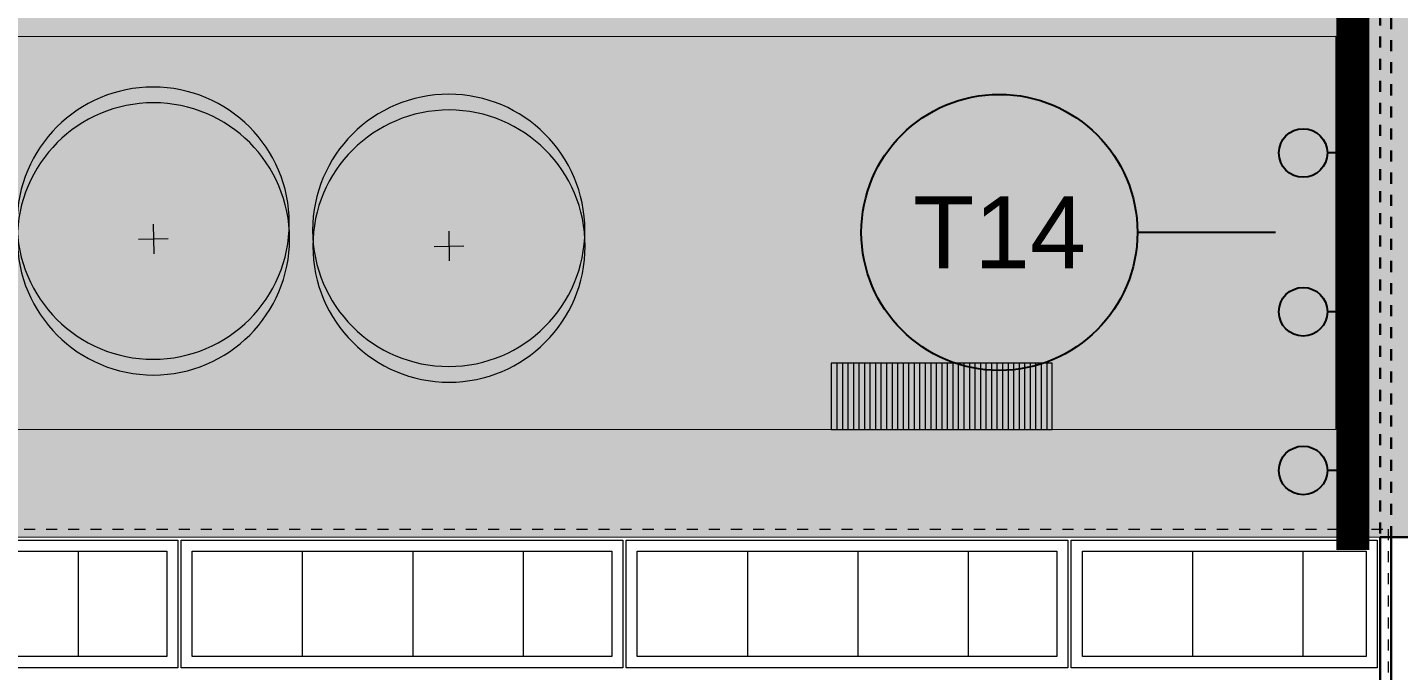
# Model space of a CAD drawing. Header units: metres. Extents: x 349703 to 349913, y 9282546 to 9282694.
# Drawn here: x 349732.66 to 349745.07, y 9282655.35 to 9282661.17 of the extents above; entities that cross this region are included whole.
import ezdxf
from ezdxf.enums import TextEntityAlignment as Align

# ---------------------------------------------------------------- set-up
doc = ezdxf.new("R2010")
doc.units = ezdxf.units.M
doc.header["$LTSCALE"] = 0.25
doc.linetypes.add('01 nivel$0$HIDDEN2', pattern=[0.1875, 0.125, -0.0625])
doc.linetypes.add('B. SUM 2$0$HIDDEN', pattern=[0.375, 0.25, -0.125])
for name, color, linetype, lineweight in [('AREA-VERDE', 3, 'CONTINUOUS', 9), ('ARQ-FONDO', 253, 'CONTINUOUS', 9), ('CUNETAS-RED', 5, 'CONTINUOUS', 18), ('LLORAD-SIMB', 1, 'CONTINUOUS', 25), ('LLORAD-TEXTO', 1, 'CONTINUOUS', 25), ('LLORAD-TRAMO', 1, 'CONTINUOUS', 70)]:
    doc.layers.add(name, color=color, linetype=linetype, lineweight=lineweight)
doc.styles.get("Standard").update_dxf_attribs({"font": 'arial.ttf'})

# ---------------------------------------------------------------- blocks, each defined once
blk = doc.blocks.new('VERDAD88')
at = {"layer": 'ARQ-FONDO'}
for points in [[(350755.748, 9282653.536), (350759.748, 9282653.536), (350759.748, 9282652.381), (350755.748, 9282652.381), (350755.748, 9282653.536)], [(350759.778, 9282653.536), (350763.778, 9282653.536), (350763.778, 9282652.381), (350759.778, 9282652.381), (350759.778, 9282653.536)], [(350763.808, 9282653.536), (350767.808, 9282653.536), (350767.808, 9282652.381), (350763.808, 9282652.381), (350763.808, 9282653.536)], [(350767.838, 9282653.536), (350770.608, 9282653.536), (350770.608, 9282652.381), (350767.838, 9282652.381), (350767.838, 9282653.536)]]:
    blk.add_lwpolyline(points, dxfattribs=at)
at = {"layer": 'ARQ-FONDO', "flags": 128}
for points in [[(350755.848, 9282653.436), (350759.648, 9282653.436), (350759.648, 9282652.481), (350755.848, 9282652.481)], [(350759.878, 9282653.436), (350763.678, 9282653.436), (350763.678, 9282652.481), (350759.878, 9282652.481)], [(350763.908, 9282653.436), (350767.708, 9282653.436), (350767.708, 9282652.481), (350763.908, 9282652.481)], [(350767.938, 9282653.436), (350770.508, 9282653.436), (350770.508, 9282652.481), (350767.938, 9282652.481)]]:
    blk.add_lwpolyline(points, close=True, dxfattribs=at)
for points in [[(350758.848, 9282652.481), (350758.848, 9282653.436)], [(350760.878, 9282652.481), (350760.878, 9282653.436)], [(350761.878, 9282652.481), (350761.878, 9282653.436)], [(350762.878, 9282652.481), (350762.878, 9282653.436)], [(350764.908, 9282652.481), (350764.908, 9282653.436)], [(350765.908, 9282652.481), (350765.908, 9282653.436)], [(350766.908, 9282652.481), (350766.908, 9282653.436)], [(350768.938, 9282652.481), (350768.938, 9282653.436)], [(350769.938, 9282652.481), (350769.938, 9282653.436)]]:
    blk.add_lwpolyline(points, dxfattribs=at)
blk = doc.blocks.new('ca_arb_plan034')
at = {"layer": 'ARQ-FONDO'}
for p, q in [((0, 19), (0, -19)), ((19, 0), (-19, 0))]:
    blk.add_line(p, q, dxfattribs=at)
for centre in [(0, 20.1), (0, 0)]:
    blk.add_circle(centre, 173.9, dxfattribs=at)
blk = doc.blocks.new('BANCA PATIOS')
at = {"layer": 'ARQ-FONDO', "flags": 128}
for points in [[(348211.586, 9282636.853), (348213.586, 9282636.853), (348213.586, 9282637.453), (348211.586, 9282637.453), (348211.586, 9282636.853)], [(348211.636, 9282637.453), (348211.636, 9282636.853)], [(348211.686, 9282637.453), (348211.686, 9282636.853)], [(348211.736, 9282637.453), (348211.736, 9282636.853)], [(348211.786, 9282637.453), (348211.786, 9282636.853)], [(348211.836, 9282637.453), (348211.836, 9282636.853)], [(348211.886, 9282637.453), (348211.886, 9282636.853)], [(348211.936, 9282637.453), (348211.936, 9282636.853)], [(348211.986, 9282637.453), (348211.986, 9282636.853)], [(348212.036, 9282637.453), (348212.036, 9282636.853)], [(348212.086, 9282637.453), (348212.086, 9282636.853)], [(348212.136, 9282637.453), (348212.136, 9282636.853)], [(348212.186, 9282637.453), (348212.186, 9282636.853)], [(348212.236, 9282637.453), (348212.236, 9282636.853)], [(348212.286, 9282637.453), (348212.286, 9282636.853)], [(348212.336, 9282637.453), (348212.336, 9282636.853)], [(348212.386, 9282637.453), (348212.386, 9282636.853)], [(348212.436, 9282637.453), (348212.436, 9282636.853)], [(348212.486, 9282637.453), (348212.486, 9282636.853)], [(348212.536, 9282637.453), (348212.536, 9282636.853)], [(348212.586, 9282637.453), (348212.586, 9282636.853)], [(348212.636, 9282637.453), (348212.636, 9282636.853)], [(348212.686, 9282637.453), (348212.686, 9282636.853)], [(348212.736, 9282637.453), (348212.736, 9282636.853)], [(348212.786, 9282637.453), (348212.786, 9282636.853)], [(348212.836, 9282637.453), (348212.836, 9282636.853)], [(348212.886, 9282637.453), (348212.886, 9282636.853)], [(348212.936, 9282637.453), (348212.936, 9282636.853)], [(348212.986, 9282637.453), (348212.986, 9282636.853)], [(348213.036, 9282637.453), (348213.036, 9282636.853)], [(348213.086, 9282637.453), (348213.086, 9282636.853)], [(348213.136, 9282637.453), (348213.136, 9282636.853)], [(348213.186, 9282637.453), (348213.186, 9282636.853)], [(348213.236, 9282637.453), (348213.236, 9282636.853)], [(348213.286, 9282637.453), (348213.286, 9282636.853)], [(348213.336, 9282637.453), (348213.336, 9282636.853)], [(348213.386, 9282637.453), (348213.386, 9282636.853)], [(348213.436, 9282637.453), (348213.436, 9282636.853)], [(348213.486, 9282637.453), (348213.486, 9282636.853)], [(348213.536, 9282637.453), (348213.536, 9282636.853)]]:
    blk.add_lwpolyline(points, dxfattribs=at)
blk = doc.blocks.new('drenaje')
at = {"layer": 'CUNETAS-RED', "linetype": '01 nivel$0$HIDDEN2', "lineweight": 30}
for p, q in [((26.75, -13.45), (26.75, -18.982)), ((26.85, -18.982), (26.85, -13.45))]:
    blk.add_line(p, q, dxfattribs=at)
at = {"layer": 'CUNETAS-RED', "lineweight": 30}
for p, q in [((26.75, -56.649), (26.75, -18.982)), ((26.75, -18.982), (26.85, -18.982)), ((26.85, -56.89), (26.85, -18.982))]:
    blk.add_line(p, q, dxfattribs=at)
at = {"layer": 'CUNETAS-RED', "lineweight": 30, "flags": 128}
blk.add_lwpolyline([(26.85, -18.982), (27.25, -18.982), (27.25, -77.048), (26.85, -77.048), (26.85, -18.982)], dxfattribs=at)

msp = doc.modelspace()

# ---------------------------------------------------------------- hatches: boundary and pattern name
at = {"layer": 'AREA-VERDE', "lineweight": 0, "true_color": 0xc4e4b2, "transparency": 33554687}
h = msp.add_hatch(color=3, dxfattribs=at)
h.dxf.hatch_style = 1
h.paths.add_polyline_path([(349745.506, 9282662.066), (349717.931, 9282662.066), (349717.931, 9282656.556), (349745.506, 9282656.556)])
h.paths.add_polyline_path([(349744.506, 9282661.066), (349744.506, 9282657.556), (349718.931, 9282657.556), (349718.931, 9282661.066)], flags=16)
at = {"layer": 'AREA-VERDE', "lineweight": 0, "true_color": 0xc4e4b2, "transparency": 33554610}
h = msp.add_hatch(color=3, dxfattribs=at)
h.dxf.hatch_style = 1
h.paths.add_polyline_path([(349744.506, 9282661.066), (349718.931, 9282661.066), (349718.931, 9282657.556), (349744.506, 9282657.556)])

# ---------------------------------------------------------------- linework, layer by layer
at = {"layer": 'ARQ-FONDO'}
for points in [[(349717.93, 9282662.063), (349745.506, 9282662.066), (349745.506, 9282656.556), (349717.93, 9282656.553)], [(349718.93, 9282661.088), (349744.506, 9282661.091), (349744.506, 9282657.531), (349718.93, 9282657.528)]]:
    msp.add_lwpolyline(points, close=True, dxfattribs=at)
at = {"layer": 'ARQ-FONDO', "linetype": 'B. SUM 2$0$HIDDEN'}
msp.add_lwpolyline([(349717.83, 9282656.628), (349744.98, 9282656.628), (349744.98, 9282642.778), (349717.83, 9282642.778)], close=True, dxfattribs=at)
at = {"layer": 'LLORAD-SIMB'}
for p, q in [((349744.66, 9282660.034), (349744.43, 9282660.034)), ((349744.66, 9282658.596), (349744.43, 9282658.596)), ((349744.66, 9282657.159), (349744.43, 9282657.159))]:
    msp.add_line(p, q, dxfattribs=at)
for centre in [(349744.21, 9282660.034), (349744.21, 9282658.596), (349744.21, 9282657.159)]:
    msp.add_circle(centre, 0.22, dxfattribs=at)
at = {"layer": 'LLORAD-TEXTO'}
msp.add_line((349743.96, 9282659.315), (349742.71, 9282659.315), dxfattribs=at)
msp.add_circle((349741.46, 9282659.315), 1.25, dxfattribs=at)
at = {"layer": 'LLORAD-TRAMO', "const_width": 0.3}
msp.add_lwpolyline([(349744.66, 9282662.19), (349744.66, 9282661.94), (349744.66, 9282661.69), (349744.66, 9282661.44), (349744.66, 9282661.19), (349744.66, 9282660.94), (349744.66, 9282660.69), (349744.66, 9282660.44), (349744.66, 9282660.19), (349744.66, 9282659.94), (349744.66, 9282659.69), (349744.66, 9282659.44), (349744.66, 9282659.19), (349744.66, 9282658.94), (349744.66, 9282658.69), (349744.66, 9282658.44), (349744.66, 9282658.19), (349744.66, 9282657.94), (349744.66, 9282657.69), (349744.66, 9282657.44), (349744.66, 9282657.19), (349744.66, 9282656.94), (349744.66, 9282656.69), (349744.66, 9282656.44)], dxfattribs=at)

# ---------------------------------------------------------------- block references
at = {"layer": 'ARQ-FONDO', "xscale": -0.007087575391046, "yscale": 0.007087575391046, "zscale": 0.007087575391046, "rotation": 1.053199936490107}
for p in [(349733.801, 9282659.256), (349736.477, 9282659.191)]:
    msp.add_blockref('ca_arb_plan034', p, dxfattribs=at)
at = {"layer": 'ARQ-FONDO'}
for name, p in [('BANCA PATIOS', (1528.352, 20.677)), ('VERDAD88', (-1025.727, 2.992))]:
    msp.add_blockref(name, p, dxfattribs=at)
at = {"layer": 'CUNETAS-RED', "lineweight": 30}
msp.add_blockref('drenaje', (349718.156, 9282675.538), dxfattribs=at)

# ---------------------------------------------------------------- texts
at = {"layer": 'LLORAD-TEXTO'}
msp.add_text('T14', height=0.65, dxfattribs=at).set_placement((349741.46, 9282659.315), align=Align.MIDDLE_CENTER)

doc.saveas('drawing.dxf')
